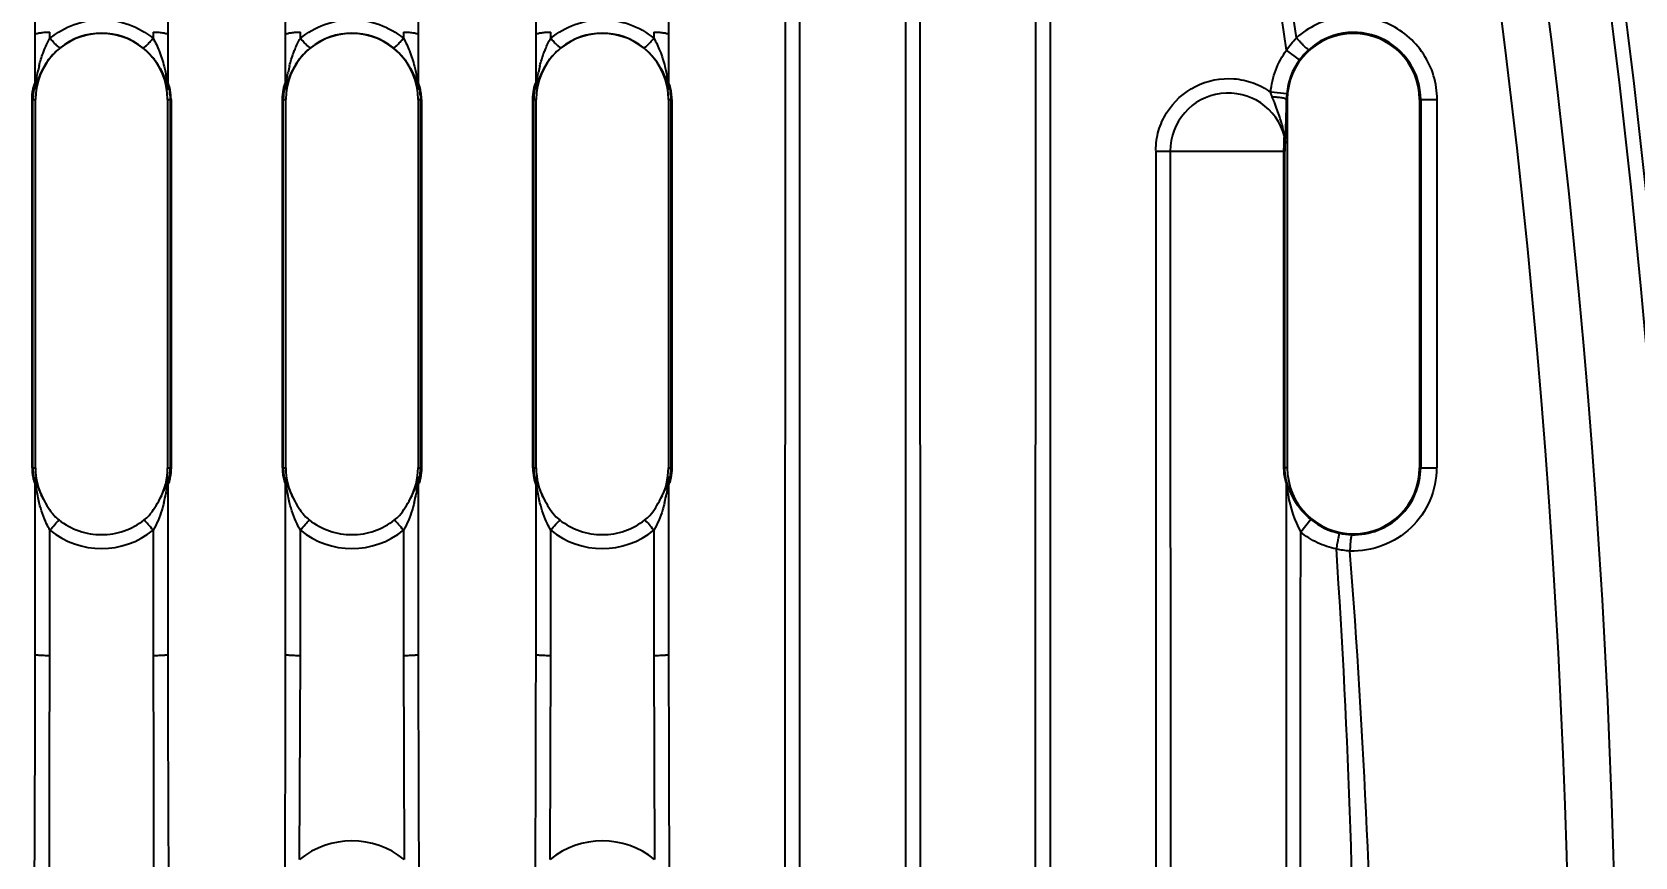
# Model space of a CAD drawing. Header units: millimetres. Extents: x 309 to 11345, y -1340 to 1318.
# Drawn here: x 10854.7 to 10964.1, y -484.8 to -428.5 of the extents above; entities that cross this region are included whole.
import ezdxf

# ---------------------------------------------------------------- set-up
doc = ezdxf.new("R2010")
doc.units = ezdxf.units.MM
doc.header["$LTSCALE"] = 16.335
doc.header["$PDMODE"] = 3
doc.header["$PDSIZE"] = 0.3125
doc.linetypes.add('HIDDEN', pattern=[0.2, 0.1, -0.1])
doc.layers.get('0').update_dxf_attribs({"linetype": 'CONTINUOUS'})
doc.layers.get('Defpoints').update_dxf_attribs({"linetype": 'CONTINUOUS'})
doc.layers.add('DEFAULT_2', color=8, linetype='HIDDEN')
doc.styles.get("Standard").update_dxf_attribs({"font": 'txt', "width": 0.8})
doc.dimstyles.new('STANDARD$0', dxfattribs={"dimscale": 2, "dimtxt": 3, "dimasz": 3, "dimexe": 1.25, "dimexo": 0.625, "dimgap": 0.5, "dimtad": 0, "dimdsep": 46, "dimlunit": 6, "dimtxsty": 'Standard', "dimblk": 'CLOSEDBLANK', "dimcen": 0, "dimclrt": 2, "dimazin": 2, "dimtfac": 2, "dimtmove": 1, "dimatfit": 3, "dimfxl": 0, "dimtolj": 1, "dimtzin": 0, "dimarcsym": 0})

# ---------------------------------------------------------------- blocks, each defined once
blk = doc.blocks.new('_ClosedBlank')
at = {"color": 0, "linetype": 'ByBlock', "lineweight": -2}
for p, q in [((-1, 0.1667), (0, 0)), ((-1, 0.1667), (-1, -0.1667)), ((0, 0), (-1, -0.1667))]:
    blk.add_line(p, q, dxfattribs=at)
blk = doc.blocks.new('*D580')
at = {"color": 4, "lineweight": -2}
for p, q in [((10862.22, -342), (11014.61, -342)), ((11012.11, -362), (11012.11, -428.04)), ((11012.11, -642), (11012.11, -500.04)), ((10887.43, -662), (11014.61, -662))]:
    blk.add_line(p, q, dxfattribs=at)
at = {"layer": 'Defpoints', "color": 0}
for p in [(10860.97, -342), (10886.18, -662), (11012.11, -662)]:
    blk.add_point(p, dxfattribs=at)
at = {"color": 4, "lineweight": -2, "xscale": 20, "yscale": 20, "zscale": 20}
for p, rotation in [((11012.11, -342), 90), ((11012.11, -662), 270)]:
    blk.add_blockref('_ClosedBlank', p, dxfattribs=dict(at, rotation=rotation))
at = {"color": 6, "insert": (11012.11, -464.04), "char_height": 20, "attachment_point": 5, "rotation": 90}
blk.add_mtext('\\A1;320.00', dxfattribs=at)

msp = doc.modelspace()

# ---------------------------------------------------------------- linework, layer by layer
at = {"color": 7, "linetype": 'Continuous'}
for p, q in [((10906.125, -501.993), (10906.153, -402.98)), ((10915.309, -402.98), (10915.337, -501.993)), ((10923.219, -501.993), (10923.246, -402.978)), ((10907.134, -501.996), (10907.134, -406.212)), ((10914.33, -406.211), (10914.33, -501.996)), ((10924.227, -501.996), (10924.227, -406.212)), ((10854.926, -432.231), (10854.926, -428.691)), ((10855.932, -428.934), (10855.932, -428.512)), ((10862.97, -428.512), (10862.97, -428.934)), ((10863.976, -428.691), (10863.976, -432.231)), ((10872.02, -432.231), (10872.02, -428.691)), ((10873.025, -428.934), (10873.025, -428.512)), ((10880.064, -428.512), (10880.064, -428.934)), ((10881.069, -428.691), (10881.069, -432.231)), ((10889.113, -432.231), (10889.113, -428.691)), ((10890.119, -428.934), (10890.119, -428.512)), ((10897.157, -428.512), (10897.157, -428.934)), ((10898.163, -428.691), (10898.163, -432.231)), ((10941.242, -430.407), (10940.353, -429.749)), ((10854.707, -458.257), (10854.707, -433.119)), ((10854.707, -433.119), (10854.937, -433.119)), ((10854.766, -458.257), (10854.766, -433.119)), ((10854.937, -458.257), (10854.937, -433.119)), ((10863.964, -433.119), (10863.964, -458.257)), ((10863.964, -433.119), (10864.194, -433.119)), ((10864.136, -433.119), (10864.136, -458.257)), ((10864.194, -433.119), (10864.194, -458.257)), ((10871.801, -458.257), (10871.801, -433.119)), ((10871.801, -433.119), (10872.031, -433.119)), ((10871.859, -458.257), (10871.859, -433.119)), ((10872.031, -458.257), (10872.031, -433.119)), ((10881.058, -433.119), (10881.058, -458.257)), ((10881.058, -433.119), (10881.288, -433.119)), ((10881.229, -433.119), (10881.229, -458.257)), ((10881.288, -433.119), (10881.288, -458.257)), ((10888.894, -458.257), (10888.894, -433.119)), ((10888.894, -433.119), (10889.124, -433.119)), ((10888.953, -458.257), (10888.953, -433.119)), ((10889.124, -458.257), (10889.124, -433.119)), ((10898.151, -433.119), (10898.151, -458.257)), ((10898.151, -433.119), (10898.381, -433.119)), ((10898.323, -433.119), (10898.323, -458.257)), ((10898.381, -433.119), (10898.381, -458.257)), ((10940.367, -432.717), (10939.267, -432.618)), ((10940.405, -458.257), (10940.405, -433.119)), ((10949.508, -433.119), (10949.432, -433.119)), ((10949.432, -433.119), (10949.432, -458.257)), ((10931.43, -436.64), (10940.233, -436.639)), ((10940.175, -458.257), (10940.175, -436.639)), ((10940.233, -458.257), (10940.233, -436.639)), ((10854.707, -458.257), (10854.937, -458.257)), ((10863.964, -458.257), (10864.194, -458.257)), ((10871.801, -458.257), (10872.031, -458.257)), ((10881.058, -458.257), (10881.288, -458.257)), ((10888.953, -458.257), (10889.124, -458.257)), ((10898.151, -458.257), (10898.381, -458.257)), ((10940.405, -458.257), (10940.175, -458.257)), ((10949.432, -458.257), (10950.596, -458.258)), ((10854.926, -471.019), (10854.926, -459.084)), ((10863.976, -459.084), (10863.976, -471.019)), ((10872.02, -471.019), (10872.02, -459.084)), ((10881.069, -459.084), (10881.069, -471.019)), ((10889.113, -471.019), (10889.113, -459.084)), ((10898.163, -459.084), (10898.163, -471.019)), ((10940.331, -459.27), (10940.314, -501.993)), ((10855.87, -501.996), (10855.932, -462.516)), ((10862.97, -462.516), (10863.032, -501.996)), ((10873.025, -471.084), (10873.025, -462.516)), ((10880.064, -462.516), (10880.064, -471.084)), ((10890.119, -471.084), (10890.119, -462.516)), ((10897.157, -462.516), (10897.157, -471.084)), ((10942.019, -461.791), (10941.318, -462.643)), ((10872.976, -484.987), (10873.025, -471.084)), ((10880.064, -471.084), (10880.113, -484.987)), ((10890.069, -484.987), (10890.119, -471.084)), ((10897.157, -471.084), (10897.206, -484.987))]:
    msp.add_line(p, q, dxfattribs=at)
for centre, radius, start, end in [((10368.264, -501.996), 598.919, 349.272711, 10.727289), ((10368.264, -501.996), 599.906, 349.272711, 10.727289), ((10368.264, -501.996), 601.382, 349.272711, 10.727289), ((10368.264, -501.996), 602.369, 349.272711, 10.727289), ((10368.264, -501.996), 602.639, 349.272711, 10.727289), ((10368.264, -501.996), 603.626, 349.272711, 10.727289), ((10368.264, -501.996), 594.664, 349.272711, 10.727289), ((10368.264, -501.996), 591.466, 349.272711, 10.727289), ((10272.621, -522.083), 674.07, 7.872872, 10.89149), ((10272.744, -522.064), 674.738, 7.935565, 10.891806), ((10859.451, -433.119), 4.514, 0, 180), ((10859.451, -433.067), 4.481, 50.86452, 129.13553), ((10876.544, -433.119), 4.514, 0, 180), ((10876.544, -433.067), 4.481, 50.86452, 129.13553), ((10893.638, -433.119), 4.514, 0, 180), ((10893.638, -433.067), 4.481, 50.8661, 129.1346), ((10944.918, -433.119), 4.514, 0, 180), ((10945.01, -433.189), 4.684, 132.18798, 143.56062), ((10864.267, -433.117), 9.364, 165.80099, 168.57584), ((10881.361, -433.117), 9.365, 165.80121, 168.57631), ((10898.454, -433.117), 9.365, 165.80121, 168.57631), ((10944.934, -433.126), 4.585, 143.62829, 174.8861), ((10853.891, -432.006), 1.035, 348.04128, 359.98552), ((10832.896, -433.212), 22.03, 2.10488, 2.58023), ((10853.929, -432.231), 0.997, 350.04655, 359.98823), ((10865.011, -432.006), 1.035, 180.0207, 191.96195), ((10864.972, -432.231), 0.997, 180.01143, 189.95332), ((10886.616, -433.238), 22.641, 177.42401, 177.72539), ((10870.985, -432.006), 1.035, 348.04133, 359.98568), ((10849.99, -433.212), 22.03, 2.10488, 2.58023), ((10871.023, -432.231), 0.997, 350.04655, 359.98823), ((10882.104, -432.006), 1.035, 180.0207, 191.96195), ((10882.067, -432.231), 0.998, 180.0451, 189.94487), ((10903.71, -433.238), 22.641, 177.42401, 177.72539), ((10888.078, -432.006), 1.035, 348.04128, 359.98552), ((10867.083, -433.212), 22.03, 2.10488, 2.58023), ((10888.116, -432.231), 0.997, 350.04655, 359.98823), ((10899.198, -432.006), 1.035, 180.0207, 191.96195), ((10899.161, -432.231), 0.998, 180.0451, 189.94487), ((10920.803, -433.238), 22.641, 177.42401, 177.72539), ((10886.022, -433.213), 22.046, 177.72953, 177.89502), ((10860.106, -433.149), 4.03, 4.04065, 7.31008), ((10903.116, -433.213), 22.046, 177.72953, 177.89502), ((10877.199, -433.15), 4.031, 4.0409, 7.30983), ((10920.209, -433.213), 22.046, 177.72953, 177.89502), ((10894.29, -433.15), 4.033, 4.01677, 7.28011), ((10936.372, -436.638), 3.964, 14.5827, 180.01416), ((10907.594, -445.831), 34.292, 20.70538, 21.2086), ((10859.451, -458.257), 4.514, 180, 208.09502), ((10859.451, -458.257), 4.514, 331.90029, 0), ((10876.544, -458.257), 4.514, 180, 208.09502), ((10876.544, -458.257), 4.514, 331.90029, 0), ((10893.638, -458.257), 4.514, 180, 208.09503), ((10893.638, -458.257), 4.514, 331.90029, 0), ((10944.918, -458.257), 4.514, 180, 0), ((10833.114, -458.172), 21.812, 357.4164, 357.8109), ((10853.891, -459.37), 1.035, 4.00384, 11.96253), ((10832.878, -458.164), 22.048, 357.81364, 358.02749), ((10865.011, -459.37), 1.035, 168.04053, 176.00342), ((10885.629, -458.179), 21.653, 181.97108, 182.39422), ((10887.574, -458.095), 23.6, 182.39904, 182.57521), ((10850.207, -458.172), 21.812, 357.4164, 357.8109), ((10870.984, -459.37), 1.035, 4.00384, 11.96253), ((10849.971, -458.164), 22.048, 357.81364, 358.02749), ((10882.104, -459.37), 1.035, 168.04053, 176.00342), ((10902.723, -458.179), 21.653, 181.97108, 182.39422), ((10904.668, -458.095), 23.6, 182.39904, 182.57521), ((10867.301, -458.172), 21.812, 357.4164, 357.8109), ((10888.078, -459.37), 1.035, 4.00384, 11.96253), ((10867.065, -458.164), 22.048, 357.81364, 358.02749), ((10899.198, -459.37), 1.035, 168.04053, 176.00342), ((10919.816, -458.179), 21.653, 181.97108, 182.39422), ((10921.761, -458.095), 23.6, 182.39904, 182.57521), ((10859.587, -458.05), 4.733, 205.57491, 209.53124), ((10859.178, -457.978), 4.887, 330.52164, 333.60796), ((10854.264, -458.296), 9.727, 346.01752, 349.73722), ((10876.681, -458.05), 4.733, 205.57491, 209.53124), ((10876.271, -457.978), 4.887, 330.52164, 333.60796), ((10871.358, -458.296), 9.727, 346.01752, 349.73722), ((10893.774, -458.05), 4.733, 205.57497, 209.53124), ((10893.365, -457.978), 4.887, 330.52164, 333.60793), ((10888.451, -458.296), 9.727, 346.01752, 349.73721), ((10859.451, -458.201), 5.568, 230.80024, 309.19976), ((10876.544, -458.201), 5.568, 230.80024, 309.19976), ((10893.638, -458.201), 5.568, 230.80024, 309.19847), ((10944.956, -457.961), 4.869, 258.00391, 268.23864), ((10366.435, -502.362), 578.606, 0.036301, 3.821716), ((10367.1, -508.773), 579.314, 0.672203, 4.438726), ((6200.653, -465.501), 4671.37, 359.719339, 359.932323), ((15547.761, -465.534), 4666.695, 180.067341, 180.280534), ((6296.313, -465.726), 4592.804, 359.717343, 359.933972), ((15564.858, -465.534), 4666.698, 180.067341, 180.280534), ((10876.544, -489.387), 5.665, 50.95883, 129.04018), ((10893.638, -489.387), 5.666, 50.96201, 129.03852)]:
    msp.add_arc(centre, radius, start, end, dxfattribs=at)
for points, knots in [([(10854.926, -428.691), (10854.926, -426.837), (10854.875, -423.118), (10854.832, -417.534), (10854.875, -411.95), (10854.926, -408.231), (10854.926, -406.377)], [0, 0, 0, 0, 0.2493243, 0.4999985, 0.7506868, 1, 1, 1, 1]), ([(10863.976, -406.377), (10863.976, -408.231), (10864.026, -411.95), (10864.07, -417.534), (10864.026, -423.118), (10863.976, -426.837), (10863.976, -428.691)], [0, 0, 0, 0, 0.2493113, 0.500002, 0.7506738, 1, 1, 1, 1]), ([(10872.02, -428.691), (10872.02, -426.837), (10871.969, -423.118), (10871.925, -417.534), (10871.969, -411.95), (10872.02, -408.231), (10872.02, -406.377)], [0, 0, 0, 0, 0.2493243, 0.4999985, 0.7506868, 1, 1, 1, 1]), ([(10881.069, -406.377), (10881.069, -408.231), (10881.12, -411.95), (10881.164, -417.534), (10881.12, -423.118), (10881.069, -426.837), (10881.069, -428.691)], [0, 0, 0, 0, 0.2493113, 0.500002, 0.7506738, 1, 1, 1, 1]), ([(10889.113, -428.691), (10889.113, -426.837), (10889.062, -423.118), (10889.018, -417.534), (10889.062, -411.95), (10889.113, -408.231), (10889.113, -406.377)], [0, 0, 0, 0, 0.2493246, 0.5000002, 0.7506748, 1, 1, 1, 1]), ([(10898.163, -406.377), (10898.163, -408.231), (10898.213, -411.95), (10898.257, -417.534), (10898.213, -423.118), (10898.163, -426.837), (10898.163, -428.691)], [0, 0, 0, 0, 0.2493113, 0.500002, 0.7506738, 1, 1, 1, 1]), ([(10855.932, -428.934), (10856.419, -428.532), (10857.542, -427.887), (10859.451, -427.552), (10861.359, -427.887), (10862.483, -428.532), (10862.97, -428.934)], [0, 0, 0, 0, 0.2496054, 0.5000059, 0.7504049, 1, 1, 1, 1]), ([(10873.025, -428.934), (10873.512, -428.532), (10874.636, -427.887), (10876.544, -427.552), (10878.453, -427.887), (10879.577, -428.532), (10880.064, -428.934)], [0, 0, 0, 0, 0.2496054, 0.5000059, 0.7504049, 1, 1, 1, 1]), ([(10890.119, -428.934), (10890.606, -428.532), (10891.729, -427.887), (10893.638, -427.552), (10895.546, -427.886), (10896.67, -428.531), (10897.157, -428.934)], [0, 0, 0, 0, 0.2496065, 0.500006, 0.7504063, 1, 1, 1, 1]), ([(10950.63, -433.118), (10950.631, -432.57), (10950.47, -431.465), (10949.759, -429.954), (10948.644, -428.71), (10947.221, -427.837), (10945.611, -427.401), (10943.944, -427.434), (10942.355, -427.929), (10941.429, -428.545), (10941.021, -428.91)], [0, 0, 0, 0, 0.1250889, 0.2501861, 0.3752943, 0.5004, 0.6254755, 0.7504503, 0.87528, 1, 1, 1, 1]), ([(10854.926, -428.691), (10854.926, -428.655), (10855.056, -428.596), (10855.244, -428.557), (10855.563, -428.519), (10855.798, -428.512), (10855.932, -428.512)], [0, 0, 0, 0, 0.1051883, 0.3150791, 0.6157047, 1, 1, 1, 1]), ([(10855.462, -429.941), (10855.495, -429.852), (10855.632, -429.507), (10855.794, -429.173), (10855.932, -428.934)], [0, 0, 0, 0, 0.2564044, 1, 1, 1, 1]), ([(10856.622, -429.591), (10856.61, -429.594), (10856.574, -429.578), (10856.519, -429.542), (10856.443, -429.479), (10856.314, -429.36), (10856.14, -429.176), (10856.002, -429.018), (10855.932, -428.934)], [0, 0, 0, 0, 0.0389182, 0.1106455, 0.2133331, 0.3430865, 0.6608705, 1, 1, 1, 1]), ([(10862.279, -429.591), (10862.29, -429.594), (10862.322, -429.581), (10862.372, -429.549), (10862.444, -429.493), (10862.571, -429.377), (10862.75, -429.189), (10862.895, -429.024), (10862.97, -428.934)], [0, 0, 0, 0, 0.0343844, 0.0977336, 0.1913007, 0.3145833, 0.635993, 1, 1, 1, 1]), ([(10862.97, -428.512), (10863.104, -428.512), (10863.338, -428.519), (10863.658, -428.557), (10863.846, -428.596), (10863.975, -428.655), (10863.976, -428.691)], [0, 0, 0, 0, 0.3842953, 0.6849209, 0.8948117, 1, 1, 1, 1]), ([(10872.02, -428.691), (10872.02, -428.655), (10872.15, -428.596), (10872.337, -428.557), (10872.657, -428.519), (10872.892, -428.512), (10873.025, -428.512)], [0, 0, 0, 0, 0.1051883, 0.3150791, 0.6157047, 1, 1, 1, 1]), ([(10872.556, -429.941), (10872.589, -429.852), (10872.725, -429.507), (10872.888, -429.173), (10873.025, -428.934)], [0, 0, 0, 0, 0.2564043, 1, 1, 1, 1]), ([(10873.716, -429.591), (10873.704, -429.594), (10873.668, -429.578), (10873.613, -429.542), (10873.536, -429.479), (10873.407, -429.36), (10873.234, -429.176), (10873.095, -429.018), (10873.025, -428.934)], [0, 0, 0, 0, 0.0389183, 0.1106456, 0.2133332, 0.3430867, 0.6608706, 1, 1, 1, 1]), ([(10879.373, -429.591), (10879.383, -429.594), (10879.415, -429.581), (10879.466, -429.549), (10879.537, -429.493), (10879.664, -429.377), (10879.843, -429.189), (10879.988, -429.024), (10880.064, -428.934)], [0, 0, 0, 0, 0.0343844, 0.0977336, 0.1913007, 0.3145833, 0.635993, 1, 1, 1, 1]), ([(10880.064, -428.512), (10880.197, -428.512), (10880.432, -428.519), (10880.751, -428.557), (10880.939, -428.596), (10881.069, -428.655), (10881.069, -428.691)], [0, 0, 0, 0, 0.3842953, 0.6849209, 0.8948117, 1, 1, 1, 1]), ([(10889.113, -428.691), (10889.113, -428.655), (10889.243, -428.596), (10889.431, -428.557), (10889.75, -428.519), (10889.985, -428.512), (10890.119, -428.512)], [0, 0, 0, 0, 0.1051883, 0.3150791, 0.6157047, 1, 1, 1, 1]), ([(10889.649, -429.941), (10889.683, -429.852), (10889.819, -429.507), (10889.981, -429.173), (10890.119, -428.934)], [0, 0, 0, 0, 0.2564043, 1, 1, 1, 1]), ([(10890.809, -429.591), (10890.797, -429.594), (10890.761, -429.578), (10890.706, -429.542), (10890.63, -429.479), (10890.501, -429.36), (10890.327, -429.176), (10890.189, -429.018), (10890.119, -428.934)], [0, 0, 0, 0, 0.0389183, 0.1106456, 0.2133332, 0.3430867, 0.6608706, 1, 1, 1, 1]), ([(10896.466, -429.591), (10896.477, -429.594), (10896.509, -429.581), (10896.559, -429.549), (10896.631, -429.493), (10896.758, -429.377), (10896.937, -429.189), (10897.082, -429.024), (10897.157, -428.934)], [0, 0, 0, 0, 0.0343832, 0.0977311, 0.1912969, 0.3145784, 0.6359882, 1, 1, 1, 1]), ([(10897.157, -428.512), (10897.291, -428.512), (10897.525, -428.519), (10897.845, -428.557), (10898.033, -428.596), (10898.163, -428.655), (10898.163, -428.691)], [0, 0, 0, 0, 0.3842953, 0.6849209, 0.8948117, 1, 1, 1, 1]), ([(10941.865, -429.718), (10941.853, -429.72), (10941.819, -429.697), (10941.761, -429.657), (10941.674, -429.582), (10941.566, -429.481), (10941.439, -429.355), (10941.253, -429.164), (10941.113, -429.013), (10941.021, -428.91)], [0, 0, 0, 0, 0.0301564, 0.093744, 0.1901251, 0.3178039, 0.473465, 0.6469755, 1, 1, 1, 1]), ([(10949.508, -433.119), (10949.508, -432.248), (10948.985, -430.467), (10946.886, -428.689), (10944.165, -428.332), (10942.505, -429.137), (10941.865, -429.718)], [0, 0, 0, 0, 0.2509706, 0.501377, 0.7509669, 1, 1, 1, 1]), ([(10856.622, -429.591), (10856.523, -429.671), (10856.143, -430.007), (10855.815, -430.401), (10855.609, -430.719)], [0, 0, 0, 0, 0.2529736, 1, 1, 1, 1]), ([(10873.716, -429.591), (10873.616, -429.671), (10873.236, -430.006), (10872.908, -430.401), (10872.703, -430.719)], [0, 0, 0, 0, 0.2529699, 1, 1, 1, 1]), ([(10890.809, -429.591), (10890.71, -429.671), (10890.33, -430.006), (10890.002, -430.401), (10889.797, -430.719)], [0, 0, 0, 0, 0.2529699, 1, 1, 1, 1]), ([(10939.267, -432.618), (10939.312, -432.104), (10939.548, -431.085), (10940.047, -430.165), (10940.353, -429.75)], [0, 0, 0, 0, 0.4999642, 1, 1, 1, 1]), ([(10863.721, -430.853), (10863.753, -430.982), (10863.797, -431.176), (10863.848, -431.436), (10863.881, -431.631), (10863.912, -431.828), (10863.933, -431.985), (10863.95, -432.122), (10863.959, -432.18), (10863.972, -432.3), (10863.976, -432.244), (10863.976, -432.231)], [0, 0, 0, 0, 0.2694327, 0.4039247, 0.538166, 0.6719651, 0.8046848, 0.8698981, 0.9319928, 0.9740148, 1, 1, 1, 1]), ([(10880.814, -430.852), (10880.846, -430.981), (10880.89, -431.175), (10880.941, -431.436), (10880.975, -431.631), (10881.005, -431.828), (10881.027, -431.985), (10881.044, -432.122), (10881.052, -432.18), (10881.066, -432.3), (10881.069, -432.244), (10881.069, -432.231)], [0, 0, 0, 0, 0.26939, 0.4038607, 0.5380808, 0.671859, 0.8045581, 0.8697601, 0.9318393, 0.9737826, 1, 1, 1, 1]), ([(10897.908, -430.852), (10897.94, -430.981), (10897.984, -431.175), (10898.034, -431.436), (10898.068, -431.631), (10898.099, -431.828), (10898.12, -431.985), (10898.137, -432.122), (10898.146, -432.18), (10898.159, -432.3), (10898.163, -432.244), (10898.163, -432.231)], [0, 0, 0, 0, 0.26939, 0.4038607, 0.5380808, 0.671859, 0.8045581, 0.8697601, 0.9318393, 0.9737826, 1, 1, 1, 1]), ([(10854.707, -433.119), (10854.707, -432.886), (10854.738, -432.563), (10854.83, -432.2), (10854.874, -432.066), (10854.897, -432.018)], [0, 0, 0, 0, 0.6247578, 0.8580201, 1, 1, 1, 1]), ([(10854.904, -432.221), (10854.903, -432.215), (10854.901, -432.198), (10854.875, -432.236), (10854.866, -432.286), (10854.835, -432.395), (10854.812, -432.533), (10854.797, -432.64), (10854.791, -432.698)], [0, 0, 0, 0, 0.0308028, 0.0584907, 0.1804346, 0.3887045, 0.6677607, 1, 1, 1, 1]), ([(10854.897, -432.018), (10854.903, -432.007), (10854.916, -431.969), (10854.926, -431.999), (10854.926, -432.007)], [0, 0, 0, 0, 0.6418261, 1, 1, 1, 1]), ([(10854.926, -432.232), (10854.926, -432.344), (10854.989, -431.807), (10855.024, -431.609), (10855.067, -431.37), (10855.088, -431.263)], [0, 0, 0, 0, 0.3438498, 0.6665761, 1, 1, 1, 1]), ([(10864.194, -433.119), (10864.194, -433.037), (10864.188, -432.875), (10864.166, -432.649), (10864.124, -432.422), (10864.097, -432.271), (10863.976, -431.919), (10863.976, -432.007)], [0, 0, 0, 0, 0.2151716, 0.421413, 0.6096198, 0.7706996, 1, 1, 1, 1]), ([(10863.998, -432.221), (10863.998, -432.215), (10864, -432.199), (10864.024, -432.229), (10864.031, -432.274), (10864.061, -432.368), (10864.082, -432.491), (10864.097, -432.585), (10864.104, -432.637)], [0, 0, 0, 0, 0.0340373, 0.0595118, 0.1774503, 0.3832493, 0.66266, 1, 1, 1, 1]), ([(10871.801, -433.119), (10871.801, -432.886), (10871.831, -432.563), (10871.923, -432.2), (10871.968, -432.066), (10871.991, -432.018)], [0, 0, 0, 0, 0.6247546, 0.8580173, 1, 1, 1, 1]), ([(10871.997, -432.221), (10871.997, -432.215), (10871.994, -432.198), (10871.969, -432.236), (10871.96, -432.286), (10871.929, -432.395), (10871.906, -432.533), (10871.891, -432.64), (10871.884, -432.698)], [0, 0, 0, 0, 0.0308013, 0.05849, 0.1804339, 0.3887035, 0.6677599, 1, 1, 1, 1]), ([(10871.991, -432.018), (10871.996, -432.007), (10872.01, -431.969), (10872.02, -431.999), (10872.02, -432.007)], [0, 0, 0, 0, 0.6418385, 1, 1, 1, 1]), ([(10872.02, -432.232), (10872.02, -432.344), (10872.082, -431.808), (10872.118, -431.609), (10872.16, -431.37), (10872.182, -431.263)], [0, 0, 0, 0, 0.3438382, 0.6665703, 1, 1, 1, 1]), ([(10881.288, -433.119), (10881.288, -433.037), (10881.282, -432.875), (10881.26, -432.649), (10881.218, -432.422), (10881.19, -432.271), (10881.069, -431.919), (10881.069, -432.007)], [0, 0, 0, 0, 0.2151721, 0.4214124, 0.6096209, 0.7706992, 1, 1, 1, 1]), ([(10881.092, -432.221), (10881.092, -432.215), (10881.093, -432.199), (10881.118, -432.229), (10881.125, -432.274), (10881.154, -432.368), (10881.176, -432.491), (10881.191, -432.585), (10881.197, -432.637)], [0, 0, 0, 0, 0.0340407, 0.0595119, 0.1774436, 0.3832385, 0.6626511, 1, 1, 1, 1]), ([(10888.894, -433.119), (10888.894, -432.885), (10888.925, -432.56), (10889.017, -432.197), (10889.062, -432.064), (10889.085, -432.016)], [0, 0, 0, 0, 0.6262792, 0.8594176, 1, 1, 1, 1]), ([(10889.091, -432.221), (10889.09, -432.215), (10889.088, -432.198), (10889.062, -432.236), (10889.053, -432.286), (10889.022, -432.395), (10888.999, -432.533), (10888.984, -432.64), (10888.978, -432.698)], [0, 0, 0, 0, 0.0308028, 0.0584907, 0.1804346, 0.3887045, 0.6677607, 1, 1, 1, 1]), ([(10889.085, -432.016), (10889.091, -432.005), (10889.104, -431.969), (10889.113, -431.999), (10889.113, -432.006)], [0, 0, 0, 0, 0.6288696, 1, 1, 1, 1]), ([(10889.113, -432.232), (10889.113, -432.344), (10889.176, -431.808), (10889.211, -431.609), (10889.254, -431.37), (10889.275, -431.263)], [0, 0, 0, 0, 0.3438383, 0.6665703, 1, 1, 1, 1]), ([(10898.381, -433.119), (10898.381, -433.037), (10898.375, -432.875), (10898.353, -432.649), (10898.311, -432.422), (10898.284, -432.271), (10898.163, -431.919), (10898.163, -432.007)], [0, 0, 0, 0, 0.2151702, 0.4214088, 0.6096156, 0.7707033, 1, 1, 1, 1]), ([(10898.185, -432.221), (10898.185, -432.215), (10898.187, -432.199), (10898.211, -432.229), (10898.218, -432.275), (10898.248, -432.369), (10898.27, -432.492), (10898.284, -432.587), (10898.291, -432.639)], [0, 0, 0, 0, 0.0339399, 0.0594495, 0.1774416, 0.3832703, 0.6627, 1, 1, 1, 1]), ([(10931.427, -436.586), (10931.427, -436.137), (10931.555, -435.232), (10932.292, -433.582), (10934.021, -431.988), (10936.33, -431.541), (10938.096, -431.928), (10938.902, -432.355), (10939.267, -432.618)], [0, 0, 0, 0, 0.1255494, 0.2511572, 0.4999839, 0.7488002, 0.8744271, 1, 1, 1, 1]), ([(10854.791, -432.698), (10854.787, -432.731), (10854.773, -432.871), (10854.766, -433.012), (10854.766, -433.119)], [0, 0, 0, 0, 0.2408336, 1, 1, 1, 1]), ([(10871.884, -432.698), (10871.88, -432.731), (10871.866, -432.871), (10871.859, -433.012), (10871.859, -433.119)], [0, 0, 0, 0, 0.240834, 1, 1, 1, 1]), ([(10888.978, -432.698), (10888.974, -432.731), (10888.96, -432.871), (10888.953, -433.012), (10888.953, -433.119)], [0, 0, 0, 0, 0.2408336, 1, 1, 1, 1]), ([(10939.379, -432.951), (10939.368, -432.923), (10939.327, -432.813), (10939.29, -432.702), (10939.267, -432.618)], [0, 0, 0, 0, 0.2590024, 1, 1, 1, 1]), ([(10939.564, -433.425), (10939.548, -433.385), (10939.487, -433.227), (10939.425, -433.069), (10939.379, -432.951)], [0, 0, 0, 0, 0.2548576, 1, 1, 1, 1]), ([(10940.347, -433.119), (10940.343, -433.106), (10940.31, -433.082), (10940.208, -433.039), (10940.004, -432.997), (10939.712, -432.966), (10939.493, -432.954), (10939.379, -432.951)], [0, 0, 0, 0, 0.0415955, 0.1125957, 0.3406813, 0.6577542, 1, 1, 1, 1]), ([(10940.257, -435.915), (10940.277, -435.733), (10940.291, -435.322), (10940.33, -434.39), (10940.343, -433.641), (10940.347, -433.119)], [0, 0, 0, 0, 0.1964689, 0.4404009, 1, 1, 1, 1]), ([(10949.508, -433.119), (10949.623, -433.115), (10949.998, -433.121), (10950.372, -433.117), (10950.63, -433.117)], [0, 0, 0, 0, 0.3092291, 1, 1, 1, 1]), ([(10940.208, -435.64), (10940.167, -435.314), (10940.012, -434.659), (10939.792, -434.026), (10939.672, -433.706)], [0, 0, 0, 0, 0.4905043, 1, 1, 1, 1]), ([(10940.175, -436.639), (10940.175, -436.442), (10940.18, -436.109), (10940.193, -435.775), (10940.208, -435.64)], [0, 0, 0, 0, 0.590454, 1, 1, 1, 1]), ([(10940.257, -435.915), (10940.247, -436.013), (10940.237, -436.255), (10940.233, -436.496), (10940.233, -436.639)], [0, 0, 0, 0, 0.4095569, 1, 1, 1, 1]), ([(10854.707, -458.257), (10854.707, -458.339), (10854.714, -458.501), (10854.735, -458.727), (10854.777, -458.955), (10854.805, -459.105), (10854.926, -459.457), (10854.926, -459.37)], [0, 0, 0, 0, 0.2150534, 0.4217567, 0.6098134, 0.770749, 1, 1, 1, 1]), ([(10854.766, -458.257), (10854.766, -458.375), (10854.779, -458.6), (10854.809, -458.846), (10854.85, -459.033), (10854.86, -459.086), (10854.897, -459.185), (10854.902, -459.167)], [0, 0, 0, 0, 0.3821145, 0.7151176, 0.8439569, 0.9383981, 1, 1, 1, 1]), ([(10864.194, -458.257), (10864.194, -458.491), (10864.164, -458.814), (10864.072, -459.177), (10864.027, -459.31), (10864.004, -459.358)], [0, 0, 0, 0, 0.625051, 0.8582432, 1, 1, 1, 1]), ([(10864.111, -458.678), (10864.115, -458.644), (10864.129, -458.504), (10864.136, -458.364), (10864.136, -458.257)], [0, 0, 0, 0, 0.2408862, 1, 1, 1, 1]), ([(10871.801, -458.257), (10871.801, -458.339), (10871.807, -458.501), (10871.829, -458.727), (10871.871, -458.955), (10871.898, -459.105), (10872.02, -459.457), (10872.02, -459.37)], [0, 0, 0, 0, 0.2150517, 0.4217545, 0.6098163, 0.7707537, 1, 1, 1, 1]), ([(10871.859, -458.257), (10871.859, -458.375), (10871.873, -458.599), (10871.902, -458.846), (10871.943, -459.032), (10871.954, -459.085), (10871.99, -459.185), (10871.996, -459.167)], [0, 0, 0, 0, 0.3812511, 0.7137176, 0.8425446, 0.9371983, 1, 1, 1, 1]), ([(10881.288, -458.257), (10881.288, -458.491), (10881.257, -458.814), (10881.165, -459.177), (10881.121, -459.31), (10881.098, -459.358)], [0, 0, 0, 0, 0.625051, 0.8582432, 1, 1, 1, 1]), ([(10881.205, -458.678), (10881.208, -458.644), (10881.222, -458.504), (10881.229, -458.364), (10881.229, -458.257)], [0, 0, 0, 0, 0.2408862, 1, 1, 1, 1]), ([(10888.953, -458.257), (10888.951, -458.257), (10888.931, -458.258), (10888.912, -458.255), (10888.894, -458.257)], [0, 0, 0, 0, 0.1146579, 1, 1, 1, 1]), ([(10888.894, -458.257), (10888.894, -458.491), (10888.925, -458.815), (10889.017, -459.178), (10889.062, -459.311), (10889.085, -459.359)], [0, 0, 0, 0, 0.6254873, 0.8587169, 1, 1, 1, 1]), ([(10888.953, -458.257), (10888.953, -458.375), (10888.966, -458.6), (10888.996, -458.846), (10889.037, -459.033), (10889.047, -459.086), (10889.084, -459.185), (10889.089, -459.167)], [0, 0, 0, 0, 0.3821145, 0.7151176, 0.8439569, 0.9383981, 1, 1, 1, 1]), ([(10898.381, -458.257), (10898.381, -458.491), (10898.351, -458.814), (10898.259, -459.177), (10898.214, -459.31), (10898.191, -459.358)], [0, 0, 0, 0, 0.625051, 0.8582432, 1, 1, 1, 1]), ([(10898.298, -458.678), (10898.302, -458.644), (10898.316, -458.504), (10898.323, -458.364), (10898.323, -458.257)], [0, 0, 0, 0, 0.2408862, 1, 1, 1, 1]), ([(10940.33, -459.27), (10940.309, -459.212), (10940.214, -458.883), (10940.175, -458.537), (10940.175, -458.257)], [0, 0, 0, 0, 0.1810258, 1, 1, 1, 1]), ([(10940.329, -459.076), (10940.315, -459.026), (10940.256, -458.757), (10940.233, -458.481), (10940.233, -458.257)], [0, 0, 0, 0, 0.1873146, 1, 1, 1, 1]), ([(10950.596, -458.258), (10950.596, -459.016), (10950.278, -460.548), (10948.94, -462.459), (10946.969, -463.7), (10945.432, -463.96), (10944.677, -463.939)], [0, 0, 0, 0, 0.2502783, 0.5004427, 0.7504058, 1, 1, 1, 1]), ([(10944.807, -462.828), (10945.409, -462.846), (10946.634, -462.628), (10948.207, -461.635), (10949.25, -460.089), (10949.508, -458.865), (10949.508, -458.257)], [0, 0, 0, 0, 0.2491108, 0.4985674, 0.7488342, 1, 1, 1, 1]), ([(10855.197, -460.641), (10855.159, -460.488), (10855.093, -460.198), (10855.006, -459.677), (10854.981, -459.502), (10854.926, -459.017), (10854.926, -459.084)], [0, 0, 0, 0, 0.2982702, 0.5926924, 0.8742934, 1, 1, 1, 1]), ([(10863.976, -459.083), (10863.976, -458.968), (10863.923, -459.503), (10863.89, -459.701), (10863.854, -459.927), (10863.836, -460.029)], [0, 0, 0, 0, 0.3611107, 0.6756342, 1, 1, 1, 1]), ([(10864.004, -459.358), (10863.999, -459.37), (10863.985, -459.408), (10863.976, -459.377), (10863.976, -459.37)], [0, 0, 0, 0, 0.6395511, 1, 1, 1, 1]), ([(10863.998, -459.156), (10863.998, -459.161), (10864.001, -459.178), (10864.026, -459.14), (10864.035, -459.09), (10864.067, -458.981), (10864.09, -458.842), (10864.105, -458.736), (10864.111, -458.678)], [0, 0, 0, 0, 0.0307246, 0.0584596, 0.1804536, 0.3887442, 0.6678019, 1, 1, 1, 1]), ([(10872.291, -460.641), (10872.253, -460.488), (10872.187, -460.198), (10872.1, -459.677), (10872.075, -459.502), (10872.02, -459.017), (10872.02, -459.084)], [0, 0, 0, 0, 0.2982702, 0.5926924, 0.8742934, 1, 1, 1, 1]), ([(10881.069, -459.083), (10881.069, -458.968), (10881.017, -459.503), (10880.983, -459.701), (10880.948, -459.927), (10880.929, -460.029)], [0, 0, 0, 0, 0.3611107, 0.6756342, 1, 1, 1, 1]), ([(10881.098, -459.358), (10881.092, -459.37), (10881.079, -459.408), (10881.069, -459.377), (10881.069, -459.37)], [0, 0, 0, 0, 0.6395511, 1, 1, 1, 1]), ([(10881.092, -459.156), (10881.092, -459.161), (10881.094, -459.178), (10881.12, -459.14), (10881.129, -459.09), (10881.16, -458.981), (10881.183, -458.842), (10881.198, -458.736), (10881.205, -458.678)], [0, 0, 0, 0, 0.0307246, 0.0584596, 0.1804536, 0.3887442, 0.6678019, 1, 1, 1, 1]), ([(10889.085, -459.359), (10889.09, -459.37), (10889.104, -459.407), (10889.113, -459.377), (10889.113, -459.37)], [0, 0, 0, 0, 0.6352143, 1, 1, 1, 1]), ([(10889.384, -460.641), (10889.346, -460.488), (10889.28, -460.198), (10889.193, -459.677), (10889.168, -459.502), (10889.113, -459.017), (10889.113, -459.084)], [0, 0, 0, 0, 0.2982702, 0.5926925, 0.8742935, 1, 1, 1, 1]), ([(10898.163, -459.083), (10898.163, -458.968), (10898.11, -459.503), (10898.077, -459.701), (10898.041, -459.927), (10898.023, -460.029)], [0, 0, 0, 0, 0.3611107, 0.6756342, 1, 1, 1, 1]), ([(10898.191, -459.358), (10898.186, -459.37), (10898.172, -459.408), (10898.163, -459.377), (10898.163, -459.37)], [0, 0, 0, 0, 0.6395511, 1, 1, 1, 1]), ([(10898.185, -459.156), (10898.185, -459.161), (10898.188, -459.178), (10898.213, -459.14), (10898.222, -459.09), (10898.254, -458.981), (10898.277, -458.842), (10898.292, -458.736), (10898.298, -458.678)], [0, 0, 0, 0, 0.0307246, 0.0584596, 0.1804536, 0.3887442, 0.6678019, 1, 1, 1, 1]), ([(10942.019, -461.791), (10941.559, -461.415), (10940.987, -460.743), (10940.524, -459.761), (10940.384, -459.293), (10940.329, -459.076)], [0, 0, 0, 0, 0.549266, 0.7932339, 1, 1, 1, 1]), ([(10940.331, -459.27), (10940.361, -459.552), (10940.527, -460.713), (10940.877, -461.868), (10941.318, -462.643)], [0, 0, 0, 0, 0.2412065, 1, 1, 1, 1]), ([(10855.932, -462.516), (10855.849, -462.376), (10855.537, -461.779), (10855.32, -461.135), (10855.197, -460.641)], [0, 0, 0, 0, 0.2421785, 1, 1, 1, 1]), ([(10855.469, -460.383), (10855.681, -460.78), (10855.982, -461.312), (10856.422, -461.727), (10856.541, -461.819)], [0, 0, 0, 0, 0.7496081, 1, 1, 1, 1]), ([(10862.361, -461.819), (10862.48, -461.727), (10862.919, -461.312), (10863.22, -460.78), (10863.432, -460.383)], [0, 0, 0, 0, 0.250455, 1, 1, 1, 1]), ([(10863.703, -460.646), (10863.662, -460.812), (10863.481, -461.458), (10863.222, -462.085), (10862.97, -462.516)], [0, 0, 0, 0, 0.2551046, 1, 1, 1, 1]), ([(10873.025, -462.516), (10872.943, -462.376), (10872.631, -461.779), (10872.414, -461.135), (10872.291, -460.641)], [0, 0, 0, 0, 0.2421785, 1, 1, 1, 1]), ([(10872.562, -460.383), (10872.775, -460.78), (10873.075, -461.312), (10873.515, -461.727), (10873.634, -461.819)], [0, 0, 0, 0, 0.7496081, 1, 1, 1, 1]), ([(10879.454, -461.819), (10879.573, -461.727), (10880.013, -461.312), (10880.314, -460.78), (10880.526, -460.383)], [0, 0, 0, 0, 0.250455, 1, 1, 1, 1]), ([(10880.797, -460.646), (10880.755, -460.812), (10880.575, -461.458), (10880.316, -462.085), (10880.064, -462.516)], [0, 0, 0, 0, 0.2551046, 1, 1, 1, 1]), ([(10890.119, -462.516), (10890.036, -462.376), (10889.724, -461.779), (10889.507, -461.135), (10889.384, -460.641)], [0, 0, 0, 0, 0.2421785, 1, 1, 1, 1]), ([(10889.656, -460.383), (10889.868, -460.78), (10890.169, -461.312), (10890.609, -461.727), (10890.728, -461.819)], [0, 0, 0, 0, 0.7496082, 1, 1, 1, 1]), ([(10896.548, -461.819), (10896.667, -461.727), (10897.106, -461.312), (10897.407, -460.78), (10897.619, -460.383)], [0, 0, 0, 0, 0.2504549, 1, 1, 1, 1]), ([(10897.89, -460.646), (10897.849, -460.812), (10897.668, -461.458), (10897.409, -462.085), (10897.157, -462.516)], [0, 0, 0, 0, 0.2551046, 1, 1, 1, 1]), ([(10855.932, -462.516), (10856.044, -462.379), (10856.243, -462.143), (10856.448, -461.911), (10856.541, -461.819)], [0, 0, 0, 0, 0.5763296, 1, 1, 1, 1]), ([(10856.541, -461.819), (10856.952, -462.137), (10857.885, -462.643), (10859.451, -462.906), (10861.016, -462.643), (10861.949, -462.137), (10862.361, -461.819)], [0, 0, 0, 0, 0.2500272, 0.4999999, 0.7499725, 1, 1, 1, 1]), ([(10862.97, -462.516), (10862.862, -462.384), (10862.663, -462.148), (10862.459, -461.916), (10862.361, -461.819)], [0, 0, 0, 0, 0.5547522, 1, 1, 1, 1]), ([(10873.025, -462.516), (10873.138, -462.379), (10873.337, -462.143), (10873.541, -461.911), (10873.634, -461.819)], [0, 0, 0, 0, 0.5763296, 1, 1, 1, 1]), ([(10873.634, -461.819), (10874.046, -462.137), (10874.979, -462.643), (10876.544, -462.906), (10878.11, -462.643), (10879.043, -462.137), (10879.454, -461.819)], [0, 0, 0, 0, 0.2500272, 0.4999999, 0.7499725, 1, 1, 1, 1]), ([(10880.064, -462.516), (10879.955, -462.384), (10879.756, -462.148), (10879.552, -461.916), (10879.454, -461.819)], [0, 0, 0, 0, 0.5547522, 1, 1, 1, 1]), ([(10890.119, -462.516), (10890.231, -462.379), (10890.43, -462.143), (10890.635, -461.911), (10890.728, -461.819)], [0, 0, 0, 0, 0.5763306, 1, 1, 1, 1]), ([(10890.728, -461.819), (10891.139, -462.137), (10892.072, -462.643), (10893.638, -462.906), (10895.204, -462.643), (10896.136, -462.137), (10896.548, -461.819)], [0, 0, 0, 0, 0.2500281, 0.5000001, 0.7499757, 1, 1, 1, 1]), ([(10897.157, -462.516), (10897.049, -462.384), (10896.85, -462.148), (10896.646, -461.916), (10896.548, -461.819)], [0, 0, 0, 0, 0.5547522, 1, 1, 1, 1]), ([(10943.755, -463.797), (10943.309, -463.706), (10942.434, -463.424), (10941.66, -462.925), (10941.309, -462.636)], [0, 0, 0, 0, 0.5000324, 1, 1, 1, 1]), ([(10943.755, -463.797), (10943.783, -463.665), (10943.834, -463.419), (10943.89, -463.129), (10943.922, -462.937), (10943.939, -462.834), (10943.943, -462.768), (10943.948, -462.733), (10943.944, -462.724)], [0, 0, 0, 0, 0.3715201, 0.6890817, 0.813259, 0.9084996, 0.9713084, 1, 1, 1, 1]), ([(10944.807, -462.828), (10944.796, -462.833), (10944.782, -462.87), (10944.763, -462.936), (10944.744, -463.043), (10944.716, -463.246), (10944.693, -463.55), (10944.681, -463.805), (10944.677, -463.939)], [0, 0, 0, 0, 0.0312782, 0.0947921, 0.1904508, 0.3170231, 0.6442715, 1, 1, 1, 1]), ([(10854.926, -532.973), (10854.926, -527.812), (10854.876, -517.487), (10854.831, -501.996), (10854.876, -486.506), (10854.926, -476.18), (10854.926, -471.019)], [0, 0, 0, 0, 0.2499135, 0.4999996, 0.7500862, 1, 1, 1, 1]), ([(10855.932, -471.084), (10855.798, -471.084), (10855.609, -471.082), (10855.372, -471.073), (10855.228, -471.066), (10855.111, -471.057), (10855.016, -471.047), (10854.966, -471.036), (10854.927, -471.027), (10854.926, -471.019)], [0, 0, 0, 0, 0.3953352, 0.5615022, 0.7030395, 0.8212661, 0.913141, 0.9743203, 1, 1, 1, 1]), ([(10863.975, -471.019), (10863.975, -471.027), (10863.936, -471.036), (10863.886, -471.047), (10863.79, -471.057), (10863.674, -471.066), (10863.53, -471.073), (10863.293, -471.082), (10863.103, -471.084), (10862.97, -471.084)], [0, 0, 0, 0, 0.0256797, 0.086859, 0.1787338, 0.2969604, 0.4384977, 0.6046647, 1, 1, 1, 1]), ([(10863.976, -471.019), (10863.975, -476.18), (10864.026, -486.506), (10864.071, -501.996), (10864.025, -517.487), (10863.975, -527.812), (10863.976, -532.973)], [0, 0, 0, 0, 0.2499133, 0.499999, 0.750086, 1, 1, 1, 1]), ([(10873.025, -471.084), (10872.892, -471.084), (10872.701, -471.082), (10872.465, -471.073), (10872.321, -471.066), (10872.206, -471.057), (10872.11, -471.047), (10872.059, -471.036), (10872.02, -471.027), (10872.02, -471.019)], [0, 0, 0, 0, 0.395412, 0.5636072, 0.7029647, 0.8191476, 0.9129437, 0.9748548, 1, 1, 1, 1]), ([(10881.069, -471.019), (10881.069, -471.027), (10881.029, -471.036), (10880.979, -471.047), (10880.883, -471.057), (10880.767, -471.066), (10880.624, -471.073), (10880.387, -471.082), (10880.197, -471.084), (10880.064, -471.084)], [0, 0, 0, 0, 0.0251452, 0.0870564, 0.1808524, 0.2970353, 0.4363928, 0.6045879, 1, 1, 1, 1]), ([(10890.119, -471.084), (10889.985, -471.084), (10889.795, -471.082), (10889.558, -471.073), (10889.415, -471.066), (10889.299, -471.057), (10889.203, -471.047), (10889.153, -471.036), (10889.113, -471.027), (10889.113, -471.019)], [0, 0, 0, 0, 0.395412, 0.5636072, 0.7029647, 0.8191476, 0.9129437, 0.9748548, 1, 1, 1, 1]), ([(10898.163, -471.019), (10898.163, -471.027), (10898.123, -471.036), (10898.072, -471.047), (10897.976, -471.057), (10897.861, -471.066), (10897.717, -471.073), (10897.481, -471.082), (10897.29, -471.084), (10897.157, -471.084)], [0, 0, 0, 0, 0.0251452, 0.0870564, 0.1808524, 0.2970353, 0.4363928, 0.6045879, 1, 1, 1, 1])]:
    msp.add_open_spline(points, degree=3, knots=knots, dxfattribs=at)
for points in [[(10862.97, -428.934), (10863.131, -429.213), (10863.269, -429.505), (10863.387, -429.804)], [(10880.064, -428.934), (10880.224, -429.213), (10880.362, -429.505), (10880.48, -429.804)], [(10897.157, -428.934), (10897.317, -429.213), (10897.455, -429.505), (10897.574, -429.804)], [(10940.353, -429.75), (10940.547, -429.449), (10940.77, -429.165), (10941.021, -428.91)], [(10855.189, -430.82), (10855.264, -430.523), (10855.355, -430.228), (10855.462, -429.941)], [(10863.387, -429.804), (10863.522, -430.145), (10863.632, -430.497), (10863.721, -430.853)], [(10872.282, -430.82), (10872.358, -430.523), (10872.448, -430.228), (10872.556, -429.941)], [(10880.48, -429.804), (10880.615, -430.145), (10880.725, -430.496), (10880.814, -430.852)], [(10889.376, -430.82), (10889.451, -430.523), (10889.542, -430.228), (10889.649, -429.941)], [(10897.574, -429.804), (10897.709, -430.145), (10897.819, -430.496), (10897.908, -430.852)], [(10864.126, -432.865), (10864.132, -432.95), (10864.136, -433.035), (10864.136, -433.119)], [(10881.22, -432.865), (10881.226, -432.95), (10881.229, -433.035), (10881.229, -433.119)], [(10898.314, -432.867), (10898.319, -432.951), (10898.323, -433.035), (10898.323, -433.119)], [(10949.508, -433.119), (10949.509, -441.499), (10949.509, -449.878), (10949.508, -458.257)], [(10950.612, -433.118), (10950.612, -441.498), (10950.612, -449.878), (10950.612, -458.258)], [(10940.257, -435.914), (10940.255, -435.821), (10940.238, -435.728), (10940.208, -435.64)], [(10931.43, -436.64), (10931.429, -458.425), (10931.428, -480.211), (10931.427, -501.996)], [(10932.408, -436.639), (10932.415, -458.423), (10932.423, -480.208), (10932.431, -501.993)], [(10940.331, -459.076), (10940.338, -459.14), (10940.337, -459.206), (10940.329, -459.27)], [(10941.297, -501.996), (10941.315, -488.878), (10941.304, -475.761), (10941.318, -462.643)], [(10942.019, -461.791), (10942.57, -462.244), (10943.248, -462.572), (10943.944, -462.724)], [(10944.677, -463.939), (10944.367, -463.916), (10944.055, -463.876), (10943.755, -463.797)]]:
    msp.add_open_spline(points, degree=3, dxfattribs=at)
at = {"layer": 'DEFAULT_2', "color": 8, "linetype": 'HIDDEN'}
msp.add_line((10940.405, -433.119), (10940.347, -433.119), dxfattribs=at)
for centre, radius, start, end in [((10859.61, -433.304), 4.763, 147.13708, 150.61848), ((10859.295, -433.301), 4.759, 29.18458, 32.61762), ((10876.704, -433.304), 4.763, 147.13068, 150.61242), ((10876.389, -433.301), 4.759, 29.18533, 32.61838), ((10893.797, -433.304), 4.763, 147.13068, 150.61242), ((10893.482, -433.301), 4.759, 29.18533, 32.61838), ((10945.51, -433.173), 5.163, 174.92967, 179.40304), ((10853.941, -459.084), 0.985, 0.04882, 9.40057), ((10853.897, -459.37), 1.029, 0.00529, 4.00384), ((10864.957, -459.084), 0.982, 170.58147, 179.98847), ((10865.004, -459.37), 1.029, 176.00342, 180.00144), ((10871.035, -459.084), 0.985, 0.04882, 9.40057), ((10870.991, -459.37), 1.029, 0.00529, 4.00384), ((10882.051, -459.084), 0.982, 170.58147, 179.98847), ((10882.098, -459.37), 1.029, 176.00342, 180.00144), ((10888.128, -459.084), 0.985, 0.0488, 9.40058), ((10888.084, -459.37), 1.029, 0.00529, 4.00384), ((10899.144, -459.084), 0.982, 170.58147, 179.98847), ((10899.191, -459.37), 1.029, 176.00342, 180.00144), ((10859.294, -458.039), 4.756, 333.64691, 337.86412), ((10876.387, -458.039), 4.756, 333.64691, 337.86412), ((10893.481, -458.039), 4.756, 333.64689, 337.86411)]:
    msp.add_arc(centre, radius, start, end, dxfattribs=at)
for points, knots in [([(10862.279, -429.591), (10862.38, -429.673), (10862.765, -430.012), (10863.097, -430.413), (10863.303, -430.736)], [0, 0, 0, 0, 0.2527174, 1, 1, 1, 1]), ([(10879.373, -429.591), (10879.473, -429.673), (10879.859, -430.012), (10880.19, -430.413), (10880.397, -430.736)], [0, 0, 0, 0, 0.252717, 1, 1, 1, 1]), ([(10896.466, -429.591), (10896.567, -429.673), (10896.952, -430.012), (10897.284, -430.413), (10897.49, -430.736)], [0, 0, 0, 0, 0.252717, 1, 1, 1, 1]), ([(10855.46, -430.967), (10855.39, -431.091), (10855.263, -431.343), (10855.109, -431.727), (10855.015, -432.042), (10854.957, -432.266), (10854.937, -432.364), (10854.923, -432.403)], [0, 0, 0, 0, 0.2785455, 0.548723, 0.8051033, 0.9196614, 1, 1, 1, 1]), ([(10863.45, -430.981), (10863.528, -431.12), (10863.663, -431.386), (10863.84, -431.88), (10863.89, -432.036), (10863.988, -432.457), (10863.991, -432.403)], [0, 0, 0, 0, 0.313687, 0.6162059, 0.8945241, 1, 1, 1, 1]), ([(10872.553, -430.966), (10872.483, -431.091), (10872.356, -431.343), (10872.203, -431.727), (10872.108, -432.042), (10872.05, -432.266), (10872.03, -432.364), (10872.017, -432.403)], [0, 0, 0, 0, 0.2785362, 0.5487045, 0.8050796, 0.9196447, 1, 1, 1, 1]), ([(10880.543, -430.981), (10880.621, -431.12), (10880.756, -431.386), (10880.933, -431.879), (10880.983, -432.036), (10881.082, -432.457), (10881.084, -432.403)], [0, 0, 0, 0, 0.3136854, 0.6162026, 0.8945202, 1, 1, 1, 1]), ([(10889.647, -430.966), (10889.577, -431.091), (10889.45, -431.343), (10889.296, -431.727), (10889.202, -432.042), (10889.144, -432.266), (10889.124, -432.364), (10889.11, -432.403)], [0, 0, 0, 0, 0.2785362, 0.5487045, 0.8050796, 0.9196447, 1, 1, 1, 1]), ([(10897.637, -430.981), (10897.715, -431.12), (10897.85, -431.386), (10898.027, -431.879), (10898.077, -432.036), (10898.175, -432.457), (10898.178, -432.403)], [0, 0, 0, 0, 0.3136853, 0.6162026, 0.8945202, 1, 1, 1, 1]), ([(10854.913, -458.923), (10854.919, -458.883), (10854.991, -459.212), (10855.031, -459.341), (10855.162, -459.749), (10855.261, -459.974), (10855.318, -460.093)], [0, 0, 0, 0, 0.0995026, 0.3743563, 0.68003, 1, 1, 1, 1]), ([(10863.989, -458.923), (10863.988, -458.919), (10863.988, -458.908), (10863.973, -458.923), (10863.972, -458.949), (10863.957, -458.994), (10863.946, -459.049), (10863.925, -459.134), (10863.883, -459.297), (10863.811, -459.54), (10863.739, -459.733), (10863.699, -459.831)], [0, 0, 0, 0, 0.0121785, 0.0197223, 0.0482433, 0.0974881, 0.1584954, 0.2244175, 0.3665788, 0.6753762, 1, 1, 1, 1]), ([(10872.006, -458.923), (10872.013, -458.883), (10872.085, -459.212), (10872.125, -459.341), (10872.255, -459.749), (10872.354, -459.974), (10872.411, -460.093)], [0, 0, 0, 0, 0.0995026, 0.3743563, 0.68003, 1, 1, 1, 1]), ([(10881.082, -458.923), (10881.082, -458.919), (10881.081, -458.908), (10881.066, -458.923), (10881.065, -458.949), (10881.051, -458.994), (10881.039, -459.049), (10881.018, -459.134), (10880.977, -459.297), (10880.904, -459.54), (10880.833, -459.733), (10880.793, -459.831)], [0, 0, 0, 0, 0.0121785, 0.0197223, 0.0482433, 0.0974881, 0.1584954, 0.2244175, 0.3665788, 0.6753762, 1, 1, 1, 1]), ([(10889.1, -458.923), (10889.106, -458.883), (10889.178, -459.212), (10889.218, -459.341), (10889.349, -459.749), (10889.448, -459.974), (10889.505, -460.093)], [0, 0, 0, 0, 0.0995028, 0.3743567, 0.6800303, 1, 1, 1, 1]), ([(10898.176, -458.923), (10898.175, -458.919), (10898.175, -458.908), (10898.16, -458.923), (10898.159, -458.949), (10898.144, -458.994), (10898.133, -459.049), (10898.112, -459.134), (10898.07, -459.297), (10897.998, -459.54), (10897.926, -459.733), (10897.886, -459.831)], [0, 0, 0, 0, 0.0121785, 0.0197223, 0.0482433, 0.0974882, 0.1584955, 0.2244176, 0.3665789, 0.6753763, 1, 1, 1, 1])]:
    msp.add_open_spline(points, degree=3, knots=knots, dxfattribs=at)

# ---------------------------------------------------------------- dimensions: what is measured, and where the dimension line sits
dim = msp.add_linear_dim(base=(11012.114, -661.996), p1=(10860.974, -341.996), p2=(10886.184, -661.996), angle=90, dimstyle='STANDARD$0', override={"dimtxt": 10, "dimasz": 10, "dimgap": 0, "dimzin": 0, "dimclrd": 4, "dimclre": 4, "dimclrt": 6})
dim.commit()
dim.dimension.update_dxf_attribs({"geometry": '*D580', "text_midpoint": (11012.114, -464.04), "dimtype": 160})

doc.saveas('drawing.dxf')
